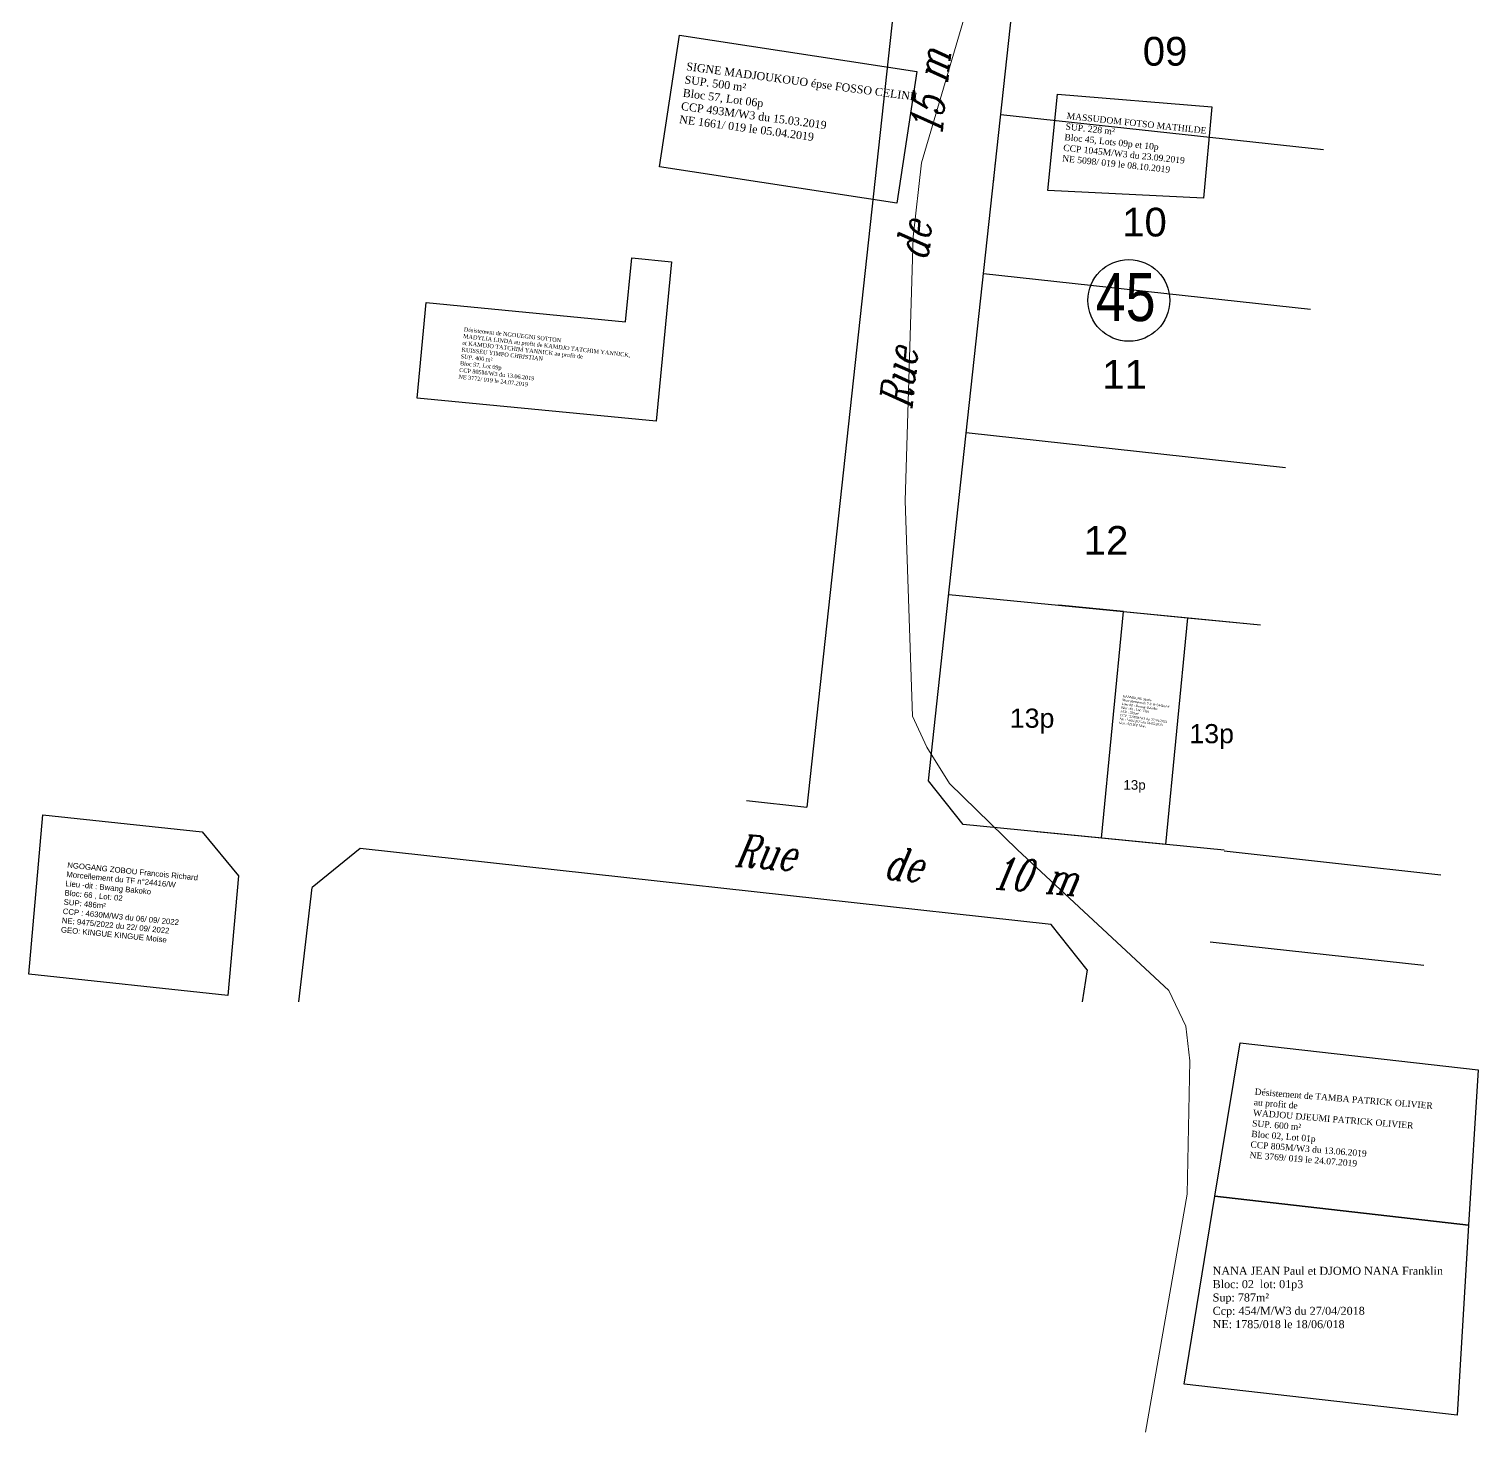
# Model space of a CAD drawing. Header units: millimetres. Extents: x 587399 to 927168, y 438565 to 1444955.
# Drawn here: x 591284.6 to 591465.7, y 439982 to 440157.4 of the extents above; entities that cross this region are included whole.
import ezdxf
from ezdxf.enums import TextEntityAlignment as Align

# ---------------------------------------------------------------- set-up
doc = ezdxf.new("R2010")
doc.units = ezdxf.units.MM
doc.header["$LTSCALE"] = 2
for name, color, linetype in [('Cotation Linéaire', 255, 'Continuous'), ('COURBNIVEAU', 150, 'Continuous'), ('DOSENCOURS', 150, 'Continuous'), ('end maj 26 02 2021', 7, 'Continuous'), ('Parcelle MAJ', 6, 'Continuous'), ('TFETAT', 12, 'Continuous')]:
    doc.layers.add(name, color=color, linetype=linetype)
for name, color, linetype, lineweight in [('MAJ APRES LE 13.01.2023', 222, 'Continuous', 30), ('Numérotation', 6, 'Continuous', 9), ('Roads_others', 24, 'Continuous', 9)]:
    doc.layers.add(name, color=color, linetype=linetype, lineweight=lineweight)
doc.styles.add('Arial 2.0', font='arial.ttf', dxfattribs={"width": 0.99, "height": 2})
doc.styles.add('FONT1', font='romanc.shx', dxfattribs={"width": 0.7, "oblique": 18, "height": 3})
doc.styles.get("Standard").update_dxf_attribs({"font": 'arial.ttf'})
doc.styles.add('Times 1.0', font='times.ttf', dxfattribs={"width": 0.99, "height": 1})

msp = doc.modelspace()

# ---------------------------------------------------------------- linework, layer by layer
at = {"color": 7}
for p, q in [((591405.114, 440138.16), (591405.36, 440140.668)), ((591399.518, 440086.696), (591438.471, 440082.882)), ((591374.248, 440060.92), (591381.799, 440060.09)), ((591433.928, 440054.711), (591401.344, 440057.941)), ((591433.915, 440054.633), (591461.011, 440051.655))]:
    msp.add_line(p, q, dxfattribs=at)
for p, q in [((591421.348, 440084.559), (591413.297, 440085.347)), ((591429.355, 440083.775), (591438.063, 440082.922)), ((591418.593, 440056.231), (591410.542, 440057.029))]:
    msp.add_line(p, q)
at = {"color": 6}
for p, q in [((591418.593, 440056.231), (591421.348, 440084.559)), ((591418.593, 440056.231), (591421.348, 440084.559)), ((591421.348, 440084.559), (591429.355, 440083.775)), ((591429.355, 440083.775), (591426.598, 440055.438)), ((591429.355, 440083.775), (591426.598, 440055.438)), ((591426.598, 440055.438), (591418.593, 440056.231))]:
    msp.add_line(p, q, dxfattribs=at)
at = {"flags": 128}
msp.add_lwpolyline([(591421.35, 440084.56), (591429.36, 440083.78), (591426.6, 440055.44), (591418.59, 440056.23)], close=True, dxfattribs=at)
at = {"color": 7}
msp.add_circle((591422.024, 440123.431), 5.107, dxfattribs=at)
at = {"layer": 'COURBNIVEAU', "color": 7, "linetype": 'ByBlock', "ltscale": 0.0014}
for p, q in [((591400.881, 440099.189), (591432.784, 440392.915)), ((591406.034, 440146.67), (591446.325, 440142.29)), ((591403.873, 440126.787), (591444.74, 440122.344)), ((591401.711, 440106.904), (591441.603, 440102.567)), ((591325.977, 440054.915), (591319.99, 440050.049)), ((591318.325, 440035.774), (591319.99, 440050.049))]:
    msp.add_line(p, q, dxfattribs=at)
at = {"layer": 'COURBNIVEAU', "color": 7, "linetype": 'ByBlock', "lineweight": -3, "ltscale": 0.0014}
for p, q in [((591396.977, 440063.395), (591400.88, 440099.189)), ((591401.344, 440057.941), (591396.977, 440063.395)), ((591412.305, 440045.424), (591325.977, 440054.915)), ((591416.826, 440039.778), (591412.305, 440045.424)), ((591458.88, 440040.304), (591432.193, 440043.238))]:
    msp.add_line(p, q, dxfattribs=at)
at = {"layer": 'COURBNIVEAU', "color": 7, "linetype": 'ByBlock', "ltscale": 0.0014}
msp.add_lwpolyline([(591402.406, 440113.217), (591402.406, 440113.217)], dxfattribs=at)
at = {"layer": 'DOSENCOURS', "color": 7, "linetype": 'ByBlock'}
for p, q in [((591395.207, 440183.774), (591381.799, 440060.09)), ((591416.826, 440039.778), (591416.191, 440035.774))]:
    msp.add_line(p, q, dxfattribs=at)
at = {"layer": 'end maj 26 02 2021', "color": 150, "lineweight": -3, "flags": 128}
for points in [[(591365.901, 440156.587), (591395.549, 440152.044), (591393.035, 440135.584), (591363.377, 440140.111)], [(591365.901, 440156.587), (591395.549, 440152.044), (591393.035, 440135.584), (591363.377, 440140.111)], [(591413.1, 440149.2), (591432.4, 440147.64), (591431.35, 440136.22), (591411.92, 440137.17)], [(591413.1, 440149.2), (591432.4, 440147.64), (591431.35, 440136.22), (591411.92, 440137.17)], [(591359.91, 440128.73), (591364.89, 440128.25), (591362.95, 440108.34), (591333.09, 440111.23), (591334.25, 440123.17), (591359.13, 440120.77)], [(591359.91, 440128.73), (591364.89, 440128.25), (591362.95, 440108.34), (591333.09, 440111.23), (591334.25, 440123.17), (591359.13, 440120.77)], [(591435.92, 440030.66), (591465.65, 440027.27), (591464.48, 440007.88), (591432.78, 440011.49)], [(591435.92, 440030.66), (591465.65, 440027.27), (591464.48, 440007.88), (591432.78, 440011.49)]]:
    msp.add_lwpolyline(points, close=True, dxfattribs=at)
at = {"layer": 'end maj 26 02 2021', "color": 150}
msp.add_lwpolyline([(591432.78, 440011.49), (591464.48, 440007.88), (591463.05, 439984.12), (591428.92, 439988.01)], close=True, dxfattribs=at)
msp.add_lwpolyline([(591432.78, 440011.49), (591464.48, 440007.88), (591463.05, 439984.12), (591428.92, 439988.01)], close=True, dxfattribs=at)
at = {"layer": 'MAJ APRES LE 13.01.2023', "color": 232, "lineweight": 30, "flags": 128}
msp.add_lwpolyline([(591421.348, 440084.559), (591429.355, 440083.775), (591426.598, 440055.438), (591418.593, 440056.231)], close=True, dxfattribs=at)
at = {"layer": 'Parcelle MAJ', "color": 6, "lineweight": 30, "flags": 128}
msp.add_lwpolyline([(591286.35, 440059.14), (591306.24, 440057.03), (591310.78, 440051.52), (591309.47, 440036.58), (591284.61, 440039.21)], close=True, dxfattribs=at)
at = {"layer": 'Roads_others'}
msp.add_lwpolyline([(591408.784, 440205.024), (591407.896, 440193.857), (591406.566, 440180.69), (591405.387, 440172.188), (591396.115, 440140.606), (591395.08, 440131.364), (591394.07, 440098.375), (591394.996, 440071.458), (591396.787, 440067.613), (591399.611, 440063.039), (591408.113, 440054.768), (591427.037, 440037.176), (591429.128, 440032.745), (591429.655, 440028.379), (591429.294, 440011.742), (591424.117, 439982.01)], dxfattribs=at)

# ---------------------------------------------------------------- texts
at = {"insert": (591289.436, 440053.227), "char_height": 0.69505, "width": 41.66141, "attachment_point": 1, "rotation": 354.41332}
msp.add_mtext('NGOGANG ZOBOU Francois Richard \\P{\\C1;Morcellement du TF n°24416/W}\\PLieu -dit : Bwang Bakoko\\PBloc: 66 , Lot: 02\\PSUP: 486m²\\PCCP : 4630M/W3 du 06/ 09/ 2022\\PNE: 9475/2022 du 22/ 09/ 2022 \\P{\\C1;GEO: KINGUE KINGUE Moise}', dxfattribs=at)
at = {"layer": 'Cotation Linéaire', "color": 7, "style": 'FONT1', "oblique": 18, "width": 0.7}
for s, rotation, p in [('Rue     de     15 m', 83.79927, (591394.857, 440109.708)), ('Rue     de    10 m', 355.02751, (591372.651, 440052.759))]:
    msp.add_text(s, height=4, rotation=rotation, dxfattribs=at).set_placement(p)
at = {"layer": 'end maj 26 02 2021', "color": 150, "linetype": 'ByBlock', "lineweight": -3, "ltscale": 0.0014, "attachment_point": 1, "style": 'Times 1.0'}
for s, insert, char_height, width, rotation in [('{\\C256;SIGNE MADJOUKOUO épse FOSSO CELINE\\PSUP. 500 m²\\PBloc 57, Lot 06p\\PCCP 493M/W3 du 15.03.2019\\PNE 1661/ 019 le 05.04.2019}', (591366.824, 440153.194), 1, 74.54008, 352.39894), ('{\\C256;SIGNE MADJOUKOUO épse FOSSO CELINE\\PSUP. 500 m²\\PBloc 57, Lot 06p\\PCCP 493M/W3 du 15.03.2019\\PNE 1661/ 019 le 05.04.2019}', (591366.824, 440153.194), 1, 74.54008, 352.39894), ('{\\C256;MASSUDOM FOTSO MATHILDE\\PSUP. 228 m²\\PBloc 45, Lots 09p et 10p\\PCCP 1045M/W3 du 23.09.2019\\PNE 5098/ 019 le 08.10.2019}', (591414.313, 440146.909), 0.8, 25.45, 353.89904), ('{\\C256;MASSUDOM FOTSO MATHILDE\\PSUP. 228 m²\\PBloc 45, Lots 09p et 10p\\PCCP 1045M/W3 du 23.09.2019\\PNE 5098/ 019 le 08.10.2019}', (591414.313, 440146.909), 0.8, 25.45, 353.89904), ('{\\C1;Désistement de NGOUEGNI SOTTON\\PMADYLIA LINDA au profit de KAMDJO TATCHIM YANNICK,\\Pet KAMDJO TATCHIM YANNICK au profit de\\P\\C256;KUISSEU YIMPO CHRISTIAN\\PSUP. 400 m²\\PBloc 57, Lot 09p\\PCCP 805M/W3 du 13.06.2019\\PNE 3772/ 019 le 24.07.2019}', (591338.982, 440120.078), 0.50971, 30.93321, 353.43264), ('{\\C1;Désistement de NGOUEGNI SOTTON\\PMADYLIA LINDA au profit de KAMDJO TATCHIM YANNICK,\\Pet KAMDJO TATCHIM YANNICK au profit de\\P\\C256;KUISSEU YIMPO CHRISTIAN\\PSUP. 400 m²\\PBloc 57, Lot 09p\\PCCP 805M/W3 du 13.06.2019\\PNE 3772/ 019 le 24.07.2019}', (591338.982, 440120.078), 0.50971, 30.93321, 353.43264), ('{\\C1;Désistement de TAMBA PATRICK OLIVIER\\Pau profit de\\C256;\\PWADJOU DJEUMI PATRICK OLIVIER\\PSUP. 600 m²\\PBloc 02, Lot 01p\\PCCP 805M/W3 du 13.06.2019\\PNE 3769/ 019 le 24.07.2019}', (591437.789, 440024.961), 0.79456, 32.1284, 355.41809), ('{\\C1;Désistement de TAMBA PATRICK OLIVIER\\Pau profit de\\C256;\\PWADJOU DJEUMI PATRICK OLIVIER\\PSUP. 600 m²\\PBloc 02, Lot 01p\\PCCP 805M/W3 du 13.06.2019\\PNE 3769/ 019 le 24.07.2019}', (591437.789, 440024.961), 0.79456, 32.1284, 355.41809)]:
    msp.add_mtext(s, dxfattribs=dict(at, insert=insert, char_height=char_height, width=width, rotation=rotation))
at = {"layer": 'end maj 26 02 2021', "insert": (591432.495, 440002.658), "char_height": 1, "attachment_point": 1}
msp.add_mtext_dynamic_manual_height_columns('{\\fTimes New Roman|b0|i0|c0|p18;NANA JEAN Paul et DJOMO NANA Franklin\\PBloc: 02  lot: 01p3\\PSup: 787m²\\PCcp: 454/M/W3 du 27/04/2018\\PNE: 1785/018 le 18/06/018}', width=158.67653, gutter_width=12.5, heights=[45.275], dxfattribs=at)
msp.add_mtext_dynamic_manual_height_columns('{\\fTimes New Roman|b0|i0|c0|p18;NANA JEAN Paul et DJOMO NANA Franklin\\PBloc: 02  lot: 01p3\\PSup: 787m²\\PCcp: 454/M/W3 du 27/04/2018\\PNE: 1785/018 le 18/06/018}', width=158.67653, gutter_width=12.5, heights=[45.275], dxfattribs=at)
at = {"layer": 'MAJ APRES LE 13.01.2023', "color": 232, "lineweight": 30, "insert": (591421.302, 440074.122), "char_height": 0.28615, "width": 7.19252, "attachment_point": 1, "rotation": 351.66856}
msp.add_mtext('{\\fTimes New Roman|b0|i0|c0|p18;KENMEGNE Marie       \\C1;\\PMorcellement du T.F N°24416/W\\C3;   \\P\\C256;Lieu-dit : Bwang-Bakoko \\PBloc: 45 ; Lot: 13p2\\PSUP : 229m²\\PCCP : 5209M/W3 du  27/04/2023\\PNE : 5466/2023 du 04/05/2023 \\P\\C1;Geo : SIEWE Marc}', dxfattribs=at)
at = {"layer": 'Numérotation', "color": 7, "style": 'Arial 2.0', "width": 0.8}
msp.add_text('45', height=6, dxfattribs=at).set_placement((591421.632, 440123.799), align=Align.MIDDLE)
at = {"layer": 'TFETAT', "color": 7, "linetype": 'ByBlock', "lineweight": -3}
for s, height, p in [('09', 3.5903, (591423.765, 440152.767)), ('10', 3.5903, (591421.192, 440131.419)), ('11', 3.5903, (591418.701, 440112.397)), ('12', 3.5903, (591416.391, 440091.645)), ('13p', 2.3935, (591407.149, 440070.024)), ('13p', 2.3935, (591429.579, 440068.089)), ('13p', 1.1968, (591421.343, 440062.28)), ('13p', 1.1968, (591421.343, 440062.28))]:
    msp.add_text(s, height=height, dxfattribs=at).set_placement(p)

doc.saveas('drawing.dxf')
